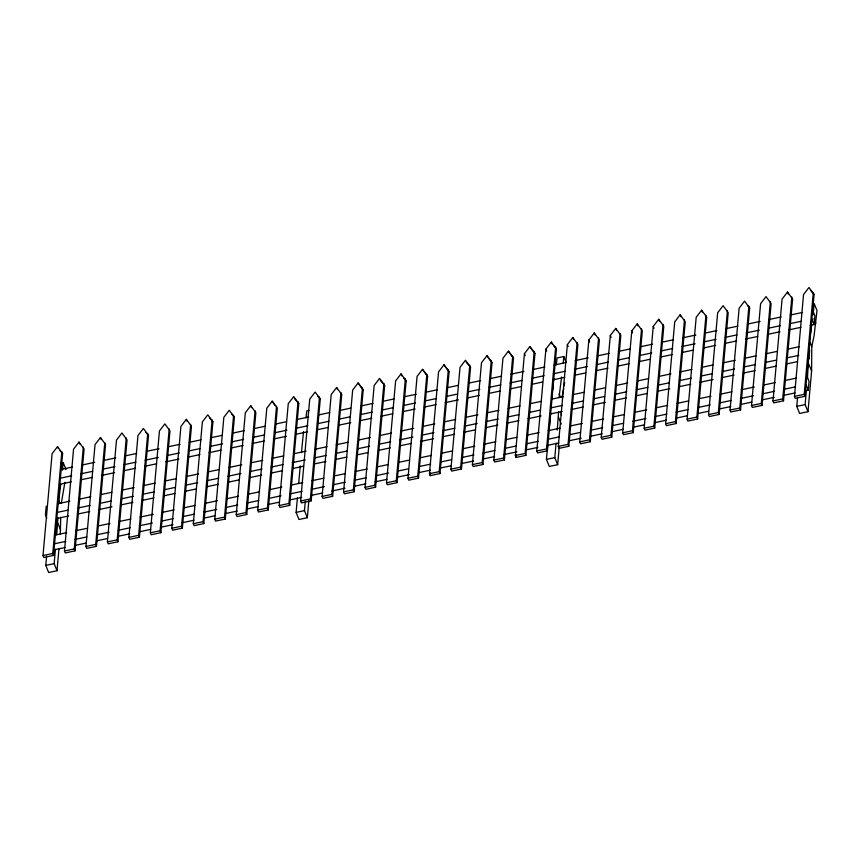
<?xml version="1.0" encoding="UTF-8"?>
<svg xmlns="http://www.w3.org/2000/svg" width="860" height="860" viewBox="0 0 860 860"><rect width="100%" height="100%" fill="white"/><g stroke="black" fill="none" stroke-linecap="round" stroke-linejoin="round"><path stroke-width="1.29" d="M60.286 534.028L60.727 517.236M561.343 415.068L561.376 411.209M797.467 398.406L796.758 406.371L799.617 413.466L807.981 411.693L811.603 371.058L811.775 346.623L814.087 335.615L817 310.6L814.14 303.505L813.119 314.943M56.728 534.802L57.932 517.86M58.362 503.723L60.727 484.32M557.248 430.086L558.581 411.843M559 397.707L561.558 377.002M807.454 378.389L809.367 343.409M46.225 506.174L45.44 514.904L46.784 518.214M43 555.549L52.094 453.704L57.512 446.641L62.629 453.564L53.535 555.409L43.774 557.474L43 555.549L52.761 553.485L61.855 451.64M58.996 548.443L57.007 570.728L48.644 572.502L45.784 565.407L46.612 556.119M57.007 570.728L54.148 563.633L55.438 549.217M62.49 470.162L63.178 462.54L60.942 463.013M64.468 551.002L73.562 449.156L78.98 442.094L84.097 449.017L75.013 550.862L65.242 552.926L64.468 551.002L74.229 548.938L83.323 447.092M85.935 546.455L95.03 444.609L100.448 437.546L105.565 444.469L96.481 546.315L86.72 548.379L85.935 546.455L95.707 544.391L104.791 442.545M107.414 541.908L116.498 440.062L121.916 432.999L127.044 439.922L117.949 541.768L108.188 543.832L107.414 541.908L117.175 539.843L126.259 437.998M128.882 537.36L137.965 435.515L143.394 428.452L148.511 435.375L139.417 537.221L129.656 539.295L128.882 537.36L138.643 535.296L147.737 433.451M150.35 532.813L159.444 430.967L164.862 423.905L169.979 430.828L160.895 532.673L151.124 534.748L150.35 532.813L160.111 530.749L169.205 428.904M171.817 528.276L180.912 426.42L186.33 419.358L191.447 426.281L182.363 528.126L172.602 530.201L171.817 528.276L181.589 526.202L190.673 424.356M193.296 523.729L202.379 421.873L207.798 414.81L212.925 421.733L203.831 523.579L194.07 525.654L193.296 523.729L203.057 521.654L212.141 419.809M214.763 519.182L223.847 417.326L229.276 410.263L234.393 417.186L225.298 519.031L215.537 521.106L214.763 519.182L224.525 517.107L233.619 415.262M236.231 514.635L245.326 412.779L250.744 405.716L255.861 412.639L246.766 514.484L237.005 516.559L236.231 514.635L245.992 512.56L255.087 410.714M257.699 510.087L266.793 408.231L272.212 401.168L277.329 408.091L268.245 509.937L258.473 512.012L257.699 510.087L267.46 508.013L276.554 406.167M279.167 505.54L288.261 403.684L293.679 396.621L298.796 403.544L289.712 505.39L279.952 507.464L279.167 505.54L288.938 503.465L298.022 401.62M308.858 500.681L307.332 517.72L298.968 519.494L296.109 512.399L297.41 497.8M298.71 483.202L300.258 465.948M301.441 452.672L303.537 431.591M300.645 500.993L309.729 399.137L315.147 392.074L320.275 398.997L311.18 500.842L301.419 502.917L300.645 500.993L310.406 498.918L319.49 397.073M307.332 517.72L304.472 510.625L305.289 501.444M322.113 496.446L331.197 394.589L336.625 387.527L341.742 394.45L332.648 496.306L322.887 498.37L322.113 496.446L331.874 494.371L340.969 392.525M343.581 491.898L352.675 390.042L358.093 382.979L363.21 389.902L354.127 491.759L344.355 493.823L343.581 491.898L353.342 489.824L362.436 387.978M365.048 487.351L374.143 385.495L379.561 378.432L384.678 385.355L375.594 487.212L365.833 489.275L365.048 487.351L374.82 485.287L383.904 383.431M386.527 482.804L395.611 380.948L401.029 373.885L406.156 380.808L397.062 482.664L387.301 484.728L386.527 482.804L396.288 480.74L405.372 378.884M407.995 478.257L417.079 376.411L422.496 369.338L427.624 376.261L418.53 478.117L408.769 480.181L407.995 478.257L417.756 476.193L426.85 374.337M429.462 473.709L438.557 371.864L443.975 364.79L449.092 371.713L439.998 473.57L430.237 475.634L429.462 473.709L439.223 471.645L448.318 369.789M430.237 475.634L430.473 472.989M450.93 469.162L460.025 367.317L465.443 360.243L470.56 367.166L461.476 469.022L451.704 471.087L450.93 469.162L460.691 467.098L469.786 365.242M472.398 464.615L481.492 362.769L486.91 355.696L492.027 362.619L482.944 464.475L473.183 466.539L472.398 464.615L482.17 462.551L491.253 360.695M493.877 460.068L502.96 358.222L508.378 351.16L513.506 358.072L504.411 459.928L494.65 461.992L493.877 460.068L503.637 458.004L512.721 356.147M515.344 455.52L524.428 353.675L529.857 346.612L534.974 353.524L525.879 455.381L516.118 457.445L515.344 455.52L525.105 453.456L534.2 351.6M516.118 457.445L516.355 454.8M536.812 450.973L545.906 349.128L551.324 342.065L556.442 348.977L547.358 450.833L537.586 452.897L536.812 450.973L546.573 448.909L555.667 347.053M559.29 446.362L557.656 464.701L549.293 466.475L546.433 459.38L547.734 444.781M549.153 428.861L550.572 412.929M551.765 399.663L552.356 393.031M552.593 390.375L553.303 382.41M557.656 464.701L554.797 457.617L556.076 443.19M563.246 362.866L563.816 356.524L557.13 357.932L556.291 364.823M558.28 446.426L567.374 344.581L572.792 337.518L577.909 344.441L568.825 446.286L559.064 448.35L558.28 446.426L568.051 444.362L577.135 342.506M579.758 441.879L588.842 340.033L594.26 332.971L599.388 339.894L590.293 441.739L580.532 443.803L579.758 441.879L589.519 439.815L598.603 337.958M601.226 437.331L610.31 335.486L615.728 328.423L620.855 335.346L611.761 437.192L602 439.256L601.226 437.331L610.987 435.267L620.082 333.422M622.694 432.784L631.788 330.939L637.206 323.876L642.323 330.799L633.229 432.644L623.468 434.708L622.694 432.784L632.455 430.72L641.549 328.875M644.162 428.237L653.256 326.392L658.674 319.329L663.791 326.252L654.707 428.097L644.936 430.161L644.162 428.237L653.922 426.173L663.017 324.327M665.629 423.69L674.724 321.844L680.142 314.781L685.259 321.704L676.175 423.55L666.414 425.614L665.629 423.69L675.401 421.626L684.485 319.78M687.108 419.142L696.192 317.297L701.609 310.234L706.737 317.157L697.643 419.003L687.882 421.067L687.108 419.142L696.869 417.079L705.952 315.233M708.575 414.595L717.659 312.75L723.088 305.687L728.205 312.61L719.111 414.456L709.35 416.53L708.575 414.595L718.337 412.531L727.431 310.686M730.043 410.048L739.138 308.202L744.556 301.14L749.673 308.063L740.578 409.908L730.817 411.983L730.043 410.048L739.804 407.984L748.899 306.138M751.511 405.512L760.605 303.655L766.024 296.592L771.14 303.515L762.057 405.361L752.285 407.436L751.511 405.512L761.283 403.437L770.366 301.591M772.989 400.964L782.073 299.108L787.491 292.045L792.619 298.968L783.524 400.814L773.763 402.888L772.989 400.964L782.75 398.889L791.834 297.044M794.457 396.417L803.541 294.561L808.959 287.498L814.087 294.421L804.992 396.267L795.231 398.341L794.457 396.417L804.218 394.342L813.313 292.497M807.981 411.693L805.121 404.598L806.4 390.182M805.637 390.687L808.26 390.139L809.034 381.41L806.809 375.895M810.174 325.36L814.119 324.532L814.893 315.813L812.668 310.288M64.898 482.342L61.318 503.207M564.117 386.161L564.654 382.474M809.625 339.539L811.689 325.284M305.977 417.831L306.805 410.951L309.041 410.478M553.421 381.077L553.861 378.583M561.967 397.191L563.762 388.634M60.641 469.549L72.444 467.055M81.635 465.11L94.761 462.325M103.953 460.379L115.756 457.875M124.947 455.929L136.761 453.435M147.253 451.21L159.068 448.705M168.259 446.759L180.073 444.265M189.254 442.319L201.068 439.815M211.571 437.589L222.063 435.364M232.565 433.139L244.38 430.645M253.571 428.699L265.375 426.194M275.877 423.969L286.38 421.744M296.872 419.519L308.686 417.025M319.189 414.8L329.692 412.574M340.184 410.349L350.687 408.124M361.189 405.909L373.004 403.404M383.495 401.179L393.998 398.954M404.501 396.729L416.304 394.235M425.496 392.289L437.31 389.784M446.49 387.838L458.305 385.334M468.808 383.108L480.622 380.614M489.802 378.669L501.616 376.164M510.808 374.218L523.933 371.434M533.114 369.488L544.928 366.994M554.12 365.048L565.923 362.544M575.114 360.598L588.24 357.825M597.431 355.879L609.235 353.374M618.426 351.428L630.24 348.923M640.732 346.698L652.546 344.204M661.738 342.258L673.552 339.754M682.732 337.808L695.858 335.024M705.049 333.078L716.864 330.584M726.044 328.638L737.858 326.133M748.361 323.908L760.165 321.414M769.356 319.469L781.17 316.964M790.351 315.018L802.165 312.513M59.856 478.278L71.67 475.773M80.861 473.828L92.665 471.323M103.168 469.098L114.982 466.604M124.173 464.658L135.977 462.153M145.168 460.207L158.294 457.423M167.474 455.477L179.288 452.983M188.48 451.038L200.294 448.533M210.786 446.308L222.6 443.814M231.791 441.868L243.606 439.363M252.786 437.417L264.6 434.913M275.103 432.688L286.907 430.193M296.098 428.248L307.912 425.743M318.415 423.518L328.907 421.292M339.41 419.067L349.912 416.853M360.404 414.627L372.219 412.123M382.721 409.897L393.224 407.672M403.716 405.458L415.531 402.953M424.722 401.007L436.525 398.502M447.028 396.277L457.531 394.052M468.034 391.837L479.837 389.333M489.028 387.387L500.842 384.882M510.023 382.937L521.837 380.442M532.34 378.217L544.154 375.712M553.335 373.767L565.149 371.262M574.34 369.316L587.466 366.543M596.646 364.597L608.461 362.092M617.652 360.146L629.455 357.642M639.958 355.427L651.772 352.923M660.953 350.977L672.767 348.472M681.958 346.526L695.084 343.753M704.265 341.807L716.079 339.302M725.27 337.356L737.084 334.852M746.265 332.906L759.391 330.132M768.582 328.187L780.385 325.682M789.577 323.736L801.391 321.231M59.458 484.352L71.272 481.847M81.775 479.622L92.267 477.397M101.458 475.451L114.584 472.677M123.765 470.732L135.579 468.227M144.77 466.281L156.584 463.776M165.765 461.831L178.891 459.057M188.082 457.112L199.885 454.607M209.077 452.661L220.891 450.156M231.394 447.942L243.197 445.437M252.388 443.491L264.203 440.987M273.383 439.041L286.509 436.267M295.7 434.321L307.514 431.817M316.695 429.871L328.509 427.366M339.012 425.152L350.826 422.647M360.007 420.701L371.821 418.196M381.012 416.251L392.816 413.746M403.318 411.531L415.133 409.027M424.313 407.081L436.127 404.576M445.319 402.63L458.444 399.857M467.625 397.911L479.439 395.406M488.63 393.461L500.445 390.956M510.937 388.731L521.439 386.516M531.942 384.291L542.434 382.066M552.937 379.84L564.751 377.336M575.254 375.121L585.746 372.896M596.249 370.671L608.063 368.166M618.555 365.941L629.058 363.726M639.561 361.501L650.063 359.276M660.555 357.05L672.37 354.546M682.872 352.32L693.375 350.106M703.867 347.881L715.681 345.376M724.872 343.43L736.676 340.925M745.867 338.98L757.682 336.486M768.184 334.26L779.988 331.756M789.179 329.81L800.993 327.305M58.028 503.68L69.843 501.176M79.034 499.23L90.848 496.725M101.34 494.5L111.843 492.285M122.346 490.06L134.16 487.555M143.34 485.61L155.155 483.105M164.346 481.159L176.15 478.665M186.652 476.44L198.466 473.935M207.658 471.989L219.461 469.485M228.652 467.539L241.778 464.765M250.959 462.82L262.773 460.315M271.964 458.369L283.779 455.864M294.27 453.65L306.085 451.145M315.276 449.2L327.09 446.695M336.271 444.749L348.085 442.255M358.588 440.03L370.391 437.525M379.582 435.579L391.397 433.075M400.577 431.129L413.703 428.355M422.894 426.41L434.708 423.905M443.889 421.959L455.703 419.454M466.206 417.24L478.02 414.735M487.201 412.789L499.015 410.285M508.206 408.339L520.01 405.845M530.512 403.619L541.015 401.394M551.518 399.169L563.321 396.664M573.824 394.439L584.327 392.224M594.819 389.999L605.322 387.774M615.824 385.549L627.639 383.044M638.131 380.829L648.633 378.604M659.136 376.379L670.95 373.874M680.131 371.928L691.945 369.435M702.448 367.209L712.94 364.984M723.443 362.759L735.257 360.254M744.438 358.308L756.252 355.814M765.443 353.868L777.257 351.364M787.749 349.138L799.563 346.634M57.254 512.399L67.757 510.173M78.249 507.948L90.063 505.443M100.566 503.229L111.069 501.004M121.561 498.779L133.375 496.274M142.566 494.328L154.381 491.834M164.873 489.609L175.375 487.383M185.878 485.158L197.682 482.654M206.873 480.708L218.687 478.214M227.878 476.268L240.993 473.484M250.185 471.538L261.999 469.033M271.179 467.087L282.994 464.594M292.185 462.648L305.311 459.863M314.491 457.918L326.305 455.413M335.497 453.478L347.311 450.973M357.803 448.748L369.617 446.243M378.808 444.298L390.612 441.803M399.803 439.858L412.929 437.073M422.12 435.128L433.924 432.623M443.115 430.677L454.929 428.183M465.421 425.958L477.236 423.453M486.427 421.507L498.241 419.003M507.421 417.057L519.236 414.563M529.738 412.338L540.231 410.113M550.733 407.887L562.547 405.393M571.739 403.447L583.542 400.943M594.045 398.717L604.548 396.492M615.04 394.267L626.854 391.773M637.357 389.548L647.859 387.322M658.351 385.097L668.854 382.872M679.357 380.647L691.171 378.153M701.663 375.927L712.166 373.702M722.669 371.477L734.472 368.983M743.663 367.037L755.478 364.533M765.98 362.307L776.472 360.082M786.975 357.857L798.789 355.363M56.857 518.472L68.671 515.968M77.852 514.022L89.666 511.517M98.857 509.582L111.983 506.798M121.163 504.852L132.977 502.347M142.169 500.402L153.972 497.908M164.475 495.683L174.978 493.457M185.48 491.232L195.972 489.007M206.475 486.781L218.29 484.287M228.781 482.062L239.284 479.837M249.787 477.612L261.601 475.107M270.782 473.161L282.596 470.667M293.099 468.442L303.591 466.217M314.094 463.991L325.908 461.498M336.41 459.272L346.902 457.047M357.405 454.822L367.908 452.596M378.4 450.371L390.214 447.877M400.717 445.652L411.22 443.427M420.4 441.481L433.526 438.697M442.717 436.751L454.531 434.257M463.712 432.311L475.526 429.806M486.029 427.581L497.832 425.087M507.024 423.142L518.838 420.637M528.019 418.691L541.144 415.907M550.336 413.961L562.15 411.467M571.33 409.521L583.144 407.017M592.336 405.071L605.462 402.286M614.642 400.341L626.456 397.847M635.647 395.901L647.451 393.396M657.954 391.171L669.768 388.666M678.959 386.721L690.763 384.226M699.954 382.281L713.08 379.496M722.26 377.551L734.074 375.057M743.266 373.111L755.08 370.606M765.572 368.381L776.075 366.156M786.577 363.93L797.07 361.716M54.782 535.156L66.596 532.652M75.777 530.706L87.591 528.212M98.094 525.987L109.908 523.482M119.088 521.536L130.903 519.042M140.094 517.096L153.22 514.312M162.4 512.366L174.214 509.862M183.406 507.916L195.209 505.422M205.712 503.197L217.526 500.692M226.707 498.746L238.521 496.241M247.712 494.296L259.526 491.802M270.019 489.577L281.833 487.072M291.024 485.126L302.838 482.621M312.019 480.675L323.833 478.181M334.336 475.956L344.828 473.731M355.331 471.506L367.145 469.012M377.647 466.786L388.139 464.561M398.642 462.336L409.145 460.111M419.637 457.885L431.451 455.392M441.954 453.166L452.457 450.941M462.949 448.716L474.763 446.211M483.954 444.265L495.758 441.771M506.26 439.546L516.763 437.321M527.266 435.096L539.069 432.601M548.261 430.656L560.075 428.151M570.567 425.926L582.381 423.421M591.572 421.475L603.387 418.981M612.567 417.035L624.382 414.531M634.884 412.305L646.698 409.801M655.879 407.855L667.693 405.361M676.884 403.415L688.688 400.91M699.191 398.685L711.005 396.18M720.196 394.245L732 391.741M741.191 389.795L754.317 387.011M763.497 385.065L775.312 382.571M784.503 380.625L796.317 378.12M54.008 543.875L65.811 541.381M75.003 539.435L86.817 536.93M97.309 534.705L109.123 532.2M118.314 530.255L130.129 527.76M139.309 525.815L152.435 523.03M161.626 521.085L173.44 518.591M182.621 516.645L194.435 514.14M203.626 512.194L216.742 509.41M225.933 507.464L237.747 504.971M246.927 503.025L258.742 500.52M269.245 498.295L281.059 495.79M290.239 493.844L302.053 491.35M311.245 489.404L324.37 486.62M333.551 484.674L345.365 482.17M354.556 480.235L366.36 477.73M376.863 475.505L388.677 473M397.868 471.054L408.36 468.829M418.863 466.614L430.677 464.11M441.169 461.885L451.672 459.659M462.175 457.434L473.989 454.94M483.169 452.994L494.984 450.489M505.487 448.264L515.979 446.039M526.481 443.814L538.295 441.32M548.798 439.094L559.29 436.869M569.793 434.644L580.296 432.419M590.798 430.204L602.602 427.7M613.105 425.474L623.607 423.249M632.788 421.303L645.914 418.53M655.105 416.584L666.919 414.079M676.1 412.133L687.914 409.629M698.417 407.404L710.22 404.91M719.412 402.964L731.226 400.459M740.417 398.513L753.532 395.74M762.723 393.794L774.538 391.289M783.718 389.344L795.532 386.839M53.599 549.948L65.414 547.454M74.605 545.509L86.419 543.004M96.911 540.779L107.414 538.553M117.917 536.339L129.731 533.834M140.223 531.609L150.726 529.384M161.228 527.159L173.032 524.664M182.223 522.719L194.037 520.214M204.54 517.989L215.032 515.763M225.535 513.538L237.349 511.044M246.53 509.098L258.344 506.594M267.535 504.648L279.349 502.143M289.841 499.918L301.656 497.424M310.847 495.478L322.65 492.973M331.842 491.028L344.967 488.254M354.159 486.308L365.962 483.804M375.154 481.858L386.968 479.353M397.46 477.128L409.274 474.634M418.465 472.688L430.279 470.183M439.46 468.238L451.274 465.733M461.777 463.508L473.591 461.014M482.772 459.068L494.586 456.563M503.777 454.617L516.892 451.844M526.083 449.898L537.898 447.393M547.078 445.448L558.892 442.943M569.395 440.718L581.209 438.224M590.39 436.278L602.204 433.773M611.395 431.827L623.21 429.323M633.702 427.097L644.204 424.883M654.707 422.658L666.511 420.153M677.013 417.928L687.516 415.702M698.019 413.477L708.511 411.263M719.014 409.037L730.828 406.533M741.32 404.308L751.823 402.082M762.325 399.868L774.14 397.363M783.32 395.417L795.134 392.912M45.784 565.407L54.148 563.633M296.109 512.399L304.472 510.625M546.433 459.38L554.797 457.617M796.758 406.371L805.121 404.598M810.604 290.422L814.087 294.421M747.931 306.063L749.673 308.063M553.84 345.989L556.442 348.977M534.974 353.524L529.857 346.612M513.506 358.072L508.378 351.16M492.027 362.619L486.91 355.696M466.217 362.178L470.56 367.166M449.092 371.713L443.975 364.79M427.624 376.261L422.496 369.338M403.544 377.809L406.156 380.808M380.335 380.356L384.678 385.355M363.21 389.902L358.093 382.979M317.662 395.998L320.275 398.997M294.453 398.546L298.796 403.544M274.727 405.092L272.212 401.168M231.781 414.187L234.393 417.186M209.442 417.734L212.925 421.733M145.899 432.376L148.511 435.375M60.028 450.565L62.629 453.564M813.958 318.576L815.871 323.306M811.894 319.017L814.119 324.532M809.905 341.99L811.775 346.623M787.491 292.045L788.265 293.969M808.776 348.279L809.668 350.493L808.884 359.211L807.991 356.997M808.744 363.963L811.603 371.058M806.035 384.613L808.26 390.139M804.218 394.342L804.992 396.267M782.75 398.889L783.524 400.814M761.283 403.437L762.057 405.361M701.609 310.234L702.394 312.159M739.804 407.984L740.578 409.908M680.142 314.781L680.916 316.706M718.337 412.531L719.111 414.456M658.674 319.329L659.448 321.253M696.869 417.079L697.643 419.003M653.256 326.392L654.03 328.316M637.206 323.876L637.98 325.8M675.401 421.626L676.175 423.55M631.788 330.939L632.562 332.863M615.728 328.423L616.512 330.348M653.922 426.173L654.707 428.097M610.31 335.486L611.095 337.41M594.26 332.971L595.034 334.895M632.455 430.72L633.229 432.644M588.842 340.033L589.616 341.958M572.792 337.518L573.566 339.442M610.987 435.267L611.761 437.192M567.374 344.581L568.148 346.505M563.816 356.524L566.202 362.425M551.324 342.065L552.099 343.989M589.519 439.815L590.293 441.739M545.906 349.128L546.681 351.052M559.118 393.848L560.516 397.32M558.419 416.982L561.279 424.077M568.051 444.362L568.825 446.286M524.428 353.675L525.213 355.599M546.573 448.909L547.358 450.833M525.105 453.456L525.879 455.381M503.637 458.004L504.411 459.928M482.17 462.551L482.944 464.475M460.691 467.098L461.476 469.022M401.029 373.885L401.803 375.809M439.223 471.645L439.998 473.57M417.756 476.193L418.53 478.117M396.288 480.74L397.062 482.664M336.625 387.527L337.399 389.451M374.82 485.287L375.594 487.212M353.342 489.824L354.127 491.759M331.874 494.371L332.648 496.306M310.406 498.918L311.18 500.842M250.744 405.716L251.518 407.64M288.938 503.465L289.712 505.39M267.46 508.013L268.245 509.937M245.992 512.56L246.766 514.484M186.33 419.358L187.104 421.282M224.525 517.107L225.298 519.031M203.057 521.654L203.831 523.579M181.589 526.202L182.363 528.126M160.111 530.749L160.895 532.673M100.448 437.546L101.222 439.471M138.643 535.296L139.417 537.221M78.98 442.094L79.754 444.018M117.175 539.843L117.949 541.768M57.512 446.641L58.286 448.565M63.178 462.54L66.037 469.635M95.707 544.391L96.481 546.315M58.48 499.875L59.877 503.337M74.229 548.938L75.013 550.862M57.781 523.009L60.641 530.093M52.761 553.485L53.535 555.409"/></g></svg>
